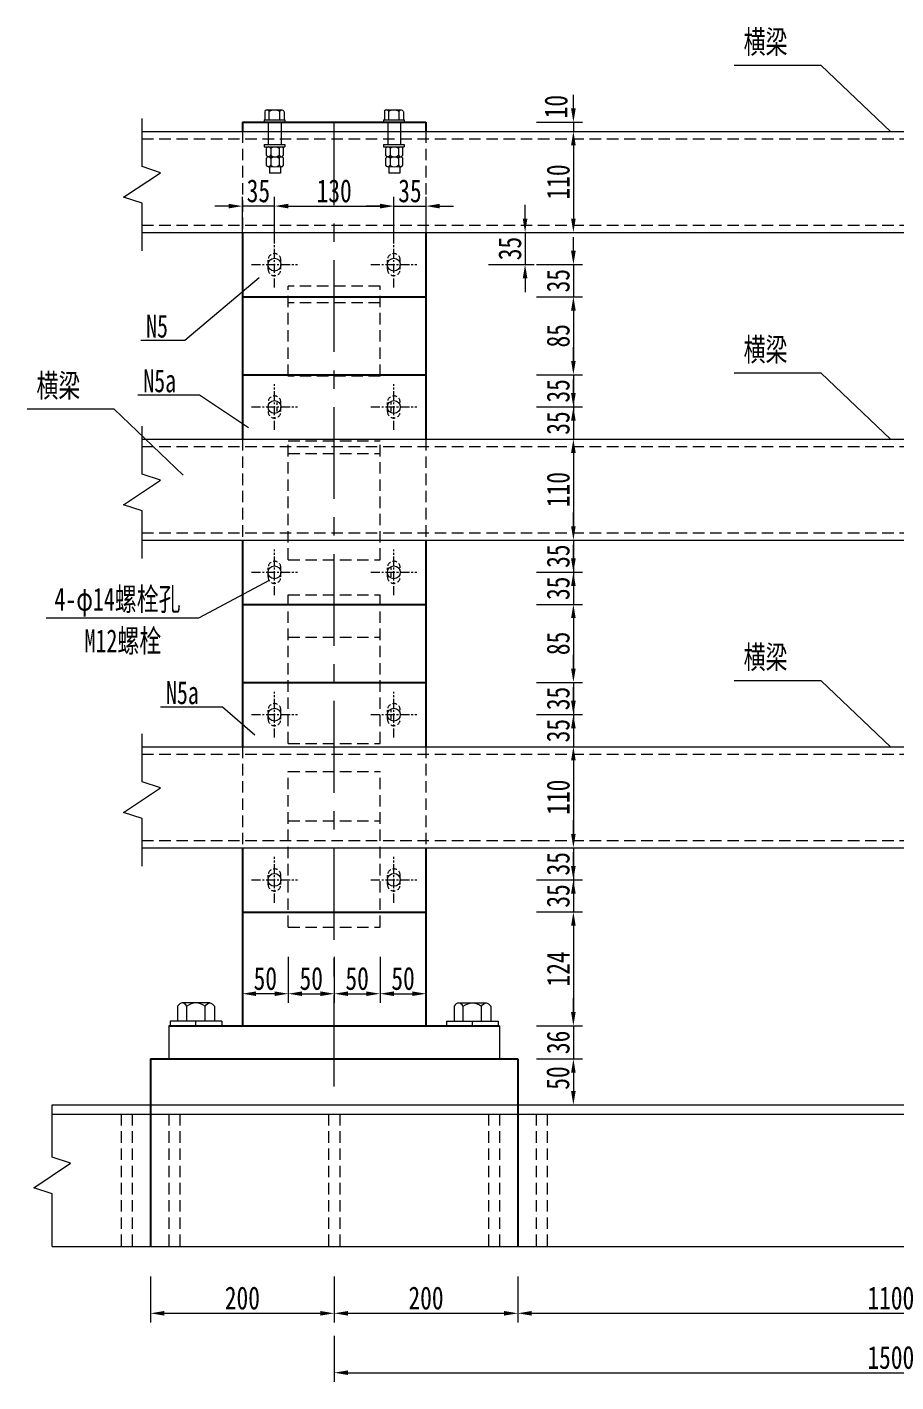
# Model space of a CAD drawing. Extents: x 98573 to 114325, y 0 to 100142.
# Drawn here: x 100989 to 101936, y 25937 to 27413 of the extents above; entities that cross this region are included whole.
import ezdxf

# ---------------------------------------------------------------- set-up
doc = ezdxf.new("R2010")
doc.units = 0
doc.header["$MEASUREMENT"] = 0
for name, pattern in [('CENTERX2', [4, 2.5, -0.5, 0.5, -0.5]), ('DASHED', [0.75, 0.5, -0.25]), ('DASHED2', [0.375, 0.25, -0.125])]:
    doc.linetypes.add(name, pattern=pattern)
doc.layers.get('0').update_dxf_attribs({"lineweight": 13})
doc.layers.get('Defpoints').update_dxf_attribs({"color": 9, "lineweight": 5})
for name, color, linetype, lineweight in [('dashed', 4, 'DASHED2', 5), ('中心线', 2, 'CENTERX2', 15), ('标注', 4, 'Continuous', 13), ('涪江 尺寸标注线', 4, 'Continuous', 13), ('涪江 钢板双线', 1, 'Continuous', 13), ('细线', 4, 'Continuous', 13), ('钢板单线', 6, 'Continuous', 25), ('钢板双线', 1, 'Continuous', 13)]:
    doc.layers.add(name, color=color, linetype=linetype, lineweight=lineweight)
doc.styles.get("Standard").update_dxf_attribs({"font": '仿宋_GB2312.ttf', "width": 0.75})
doc.dimstyles.new('0.1', dxfattribs={"dimscale": 0, "dimtxt": 2.5, "dimasz": 1.5, "dimexe": 1, "dimexo": 1, "dimgap": 0.4, "dimtad": 1, "dimdec": 1, "dimdsep": 46, "dimtxsty": 'Standard', "dimcen": 0.2, "dimclrd": 256, "dimclre": 256, "dimclrt": 256, "dimadec": 3, "dimazin": 2, "dimtfac": 1, "dimtdec": 1, "dimtmove": 2, "dimatfit": 3, "dimfxl": 4, "dimfxlon": 1, "dimtolj": 1, "dimtzin": 0, "dimlwd": -1, "dimlwe": -1, "dimarcsym": 0})

# ---------------------------------------------------------------- blocks, each defined once
blk = doc.blocks.new('m2')
at = {"layer": '钢板双线', "ltscale": 0.2}
for p, q in [((81098.7, 24802.8), (81096, 24802.8)), ((81098.7, 24802.8), (81098.7, 24780.1)), ((81074.4, 24797), (81067.4, 24797)), ((81122.7, 24798.2), (81098.7, 24798.2)), ((81074.5, 24785), (81067.5, 24785)), ((81098.7, 24780.1), (81096, 24780.1)), ((81122.7, 24784.2), (81098.7, 24784.2))]:
    blk.add_line(p, q, dxfattribs=at)
at = {"layer": '钢板双线'}
for p, q in [((81096, 24802.8), (81096, 24780.1)), ((81122.7, 24802.8), (81122.7, 24780.1)), ((81125.5, 24802.8), (81122.7, 24802.8)), ((81125.5, 24802.8), (81125.5, 24780.1)), ((81134.7, 24801.8), (81125.5, 24801.8)), ((81067.5, 24785), (81067.4, 24797)), ((81074.4, 24798), (81074.5, 24784)), ((81076.1, 24800.3), (81083.7, 24800.3)), ((81083.7, 24795.6), (81076.1, 24795.6)), ((81083.7, 24786.3), (81076.1, 24786.3)), ((81085.3, 24798), (81085.3, 24784)), ((81085.3, 24798), (81085.3, 24784)), ((81086.9, 24800.3), (81094.4, 24800.3)), ((81094.4, 24795.6), (81086.9, 24795.6)), ((81094.4, 24786.3), (81086.9, 24786.3)), ((81096, 24798), (81096.1, 24784)), ((81125.5, 24797.1), (81134.7, 24797.1)), ((81136.3, 24799.5), (81136.3, 24783.5)), ((81076.1, 24781.6), (81083.7, 24781.6)), ((81086.9, 24781.6), (81094.5, 24781.6)), ((81125.5, 24780.1), (81122.7, 24780.1)), ((81125.5, 24785.8), (81134.7, 24785.8)), ((81134.7, 24781.1), (81125.5, 24781.1))]:
    blk.add_line(p, q, dxfattribs=at)
for centre, major_axis, ratio, start_param, end_param in [((81121, 24799.5), (-15.4, 0), 0.341432, 2.680671, 3.602514), ((81089.8, 24791), (15.4, 0), 0.682865, 2.680671, 3.602514), ((81089.8, 24784), (15.4, 0), 0.341432, 2.680671, 3.602514), ((81069.9, 24798), (15.4, 0), 0.341432, -0.460921, 0.460921), ((81100.6, 24791), (15.4, 0), 0.682865, 2.680671, 3.602514), ((81100.6, 24784), (15.4, 0), 0.341432, 2.680671, 3.602514), ((81080.7, 24798), (15.4, 0), 0.341432, -0.460921, 0.460921)]:
    blk.add_ellipse(centre, major_axis=major_axis, ratio=ratio, start_param=start_param, end_param=end_param, dxfattribs=at)
at = {"layer": '钢板双线', "extrusion": (0, 0, -1)}
for centre, major_axis, ratio, start_param, end_param in [((81089.8, 24798), (-15.4, 0), 0.341432, -0.460921, 0.460921), ((81069.9, 24791), (-15.4, 0), 0.682865, 2.680671, 3.602514), ((81069.9, 24784), (-15.4, 0), 0.341432, 2.680671, 3.602514), ((81100.6, 24798), (-15.4, 0), 0.341432, -0.460921, 0.460921), ((81080.7, 24791), (-15.4, 0), 0.682865, 2.680671, 3.602514), ((81080.7, 24784), (-15.4, 0), 0.341432, 2.680671, 3.602514), ((81121, 24791.5), (15.4, 0), 0.829193, -0.460921, 0.460921), ((81121, 24783.5), (15.4, 0), 0.341432, -0.460921, 0.460921)]:
    blk.add_ellipse(centre, major_axis=major_axis, ratio=ratio, start_param=start_param, end_param=end_param, dxfattribs=at)
blk = doc.blocks.new('*D50')
at = {"layer": 'Defpoints', "color": 0, "transparency": 16777216}
for p in [(101223.9, 27217.6), (101223.9, 26998.9), (101258.9, 26998.9)]:
    blk.add_point(p, dxfattribs=at)
at = {"layer": '标注', "transparency": 16777216}
for p, q in [((101223.9, 27177.6), (101223.9, 27227.6)), ((101258.9, 27177.6), (101258.9, 27227.6))]:
    blk.add_line(p, q, dxfattribs=at)
at = {"layer": '标注', "color": 4, "transparency": 16777216}
for p, q in [((101208.9, 27217.6), (101193.9, 27217.6)), ((101258.9, 27217.6), (101223.9, 27217.6)), ((101273.9, 27217.6), (101288.9, 27217.6))]:
    blk.add_line(p, q, dxfattribs=at)
for points in [[(101208.9, 27220.1), (101208.9, 27215.1), (101223.9, 27217.6)], [(101273.9, 27220.1), (101273.9, 27215.1), (101258.9, 27217.6)]]:
    blk.add_solid(points, dxfattribs=at)
at = {"layer": '标注', "transparency": 16777216, "insert": (101241.4, 27234.1), "char_height": 25, "attachment_point": 5}
blk.add_mtext('\\A1;35', dxfattribs=at)
blk = doc.blocks.new('*D51')
at = {"layer": 'Defpoints', "color": 0, "transparency": 16777216}
for p in [(101388.9, 27217.6), (101258.9, 26998.9), (101388.9, 26998.9)]:
    blk.add_point(p, dxfattribs=at)
at = {"layer": '标注', "transparency": 16777216}
for p, q in [((101258.9, 27177.6), (101258.9, 27227.6)), ((101388.9, 27177.6), (101388.9, 27227.6))]:
    blk.add_line(p, q, dxfattribs=at)
at = {"layer": '标注', "color": 4, "transparency": 16777216}
blk.add_line((101273.9, 27217.6), (101373.9, 27217.6), dxfattribs=at)
for points in [[(101273.9, 27220.1), (101273.9, 27215.1), (101258.9, 27217.6)], [(101373.9, 27220.1), (101373.9, 27215.1), (101388.9, 27217.6)]]:
    blk.add_solid(points, dxfattribs=at)
at = {"layer": '标注', "transparency": 16777216, "insert": (101323.9, 27234.1), "char_height": 25, "attachment_point": 5}
blk.add_mtext('\\A1;130', dxfattribs=at)
blk = doc.blocks.new('*D52')
at = {"layer": 'Defpoints', "color": 0, "transparency": 16777216}
for p in [(101423.9, 27217.6), (101388.9, 26998.9), (101423.9, 26998.9)]:
    blk.add_point(p, dxfattribs=at)
at = {"layer": '标注', "transparency": 16777216}
for p, q in [((101388.9, 27177.6), (101388.9, 27227.6)), ((101423.9, 27177.6), (101423.9, 27227.6))]:
    blk.add_line(p, q, dxfattribs=at)
at = {"layer": '标注', "color": 4, "transparency": 16777216}
for p, q in [((101373.9, 27217.6), (101358.9, 27217.6)), ((101388.9, 27217.6), (101423.9, 27217.6)), ((101438.9, 27217.6), (101453.9, 27217.6))]:
    blk.add_line(p, q, dxfattribs=at)
for points in [[(101373.9, 27220.1), (101373.9, 27215.1), (101388.9, 27217.6)], [(101438.9, 27220.1), (101438.9, 27215.1), (101423.9, 27217.6)]]:
    blk.add_solid(points, dxfattribs=at)
at = {"layer": '标注', "transparency": 16777216, "insert": (101406.4, 27234.1), "char_height": 25, "attachment_point": 5}
blk.add_mtext('\\A1;35', dxfattribs=at)
blk = doc.blocks.new('*D259')
at = {"layer": 'Defpoints', "color": 0, "transparency": 16777216}
for p in [(101223.9, 26432.5), (101273.9, 26432.5), (101223.9, 26359.9)]:
    blk.add_point(p, dxfattribs=at)
at = {"layer": '标注', "transparency": 16777216}
for p, q in [((101223.9, 26399.9), (101223.9, 26349.9)), ((101273.9, 26399.9), (101273.9, 26349.9))]:
    blk.add_line(p, q, dxfattribs=at)
at = {"layer": '标注', "color": 4, "transparency": 16777216}
blk.add_line((101258.9, 26359.9), (101238.9, 26359.9), dxfattribs=at)
for points in [[(101238.9, 26362.4), (101238.9, 26357.4), (101223.9, 26359.9)], [(101258.9, 26362.4), (101258.9, 26357.4), (101273.9, 26359.9)]]:
    blk.add_solid(points, dxfattribs=at)
at = {"layer": '标注', "transparency": 16777216, "insert": (101248.9, 26376.4), "char_height": 25, "attachment_point": 5}
blk.add_mtext('\\A1;50', dxfattribs=at)
blk = doc.blocks.new('*D260')
at = {"layer": 'Defpoints', "color": 0, "transparency": 16777216}
for p in [(101323.9, 26523.2), (101273.9, 26432.5), (101323.9, 26359.9)]:
    blk.add_point(p, dxfattribs=at)
at = {"layer": '标注', "transparency": 16777216}
for p, q in [((101273.9, 26399.9), (101273.9, 26349.9)), ((101323.9, 26399.9), (101323.9, 26349.9))]:
    blk.add_line(p, q, dxfattribs=at)
at = {"layer": '标注', "color": 4, "transparency": 16777216}
blk.add_line((101288.9, 26359.9), (101308.9, 26359.9), dxfattribs=at)
for points in [[(101288.9, 26362.4), (101288.9, 26357.4), (101273.9, 26359.9)], [(101308.9, 26362.4), (101308.9, 26357.4), (101323.9, 26359.9)]]:
    blk.add_solid(points, dxfattribs=at)
at = {"layer": '标注', "transparency": 16777216, "insert": (101298.9, 26376.4), "char_height": 25, "attachment_point": 5}
blk.add_mtext('\\A1;50', dxfattribs=at)
blk = doc.blocks.new('*D261')
at = {"layer": 'Defpoints', "color": 0, "transparency": 16777216}
for p in [(101323.9, 26432.5), (101373.9, 26432.5), (101373.9, 26359.9)]:
    blk.add_point(p, dxfattribs=at)
at = {"layer": '标注', "transparency": 16777216}
for p, q in [((101323.9, 26399.9), (101323.9, 26349.9)), ((101373.9, 26399.9), (101373.9, 26349.9))]:
    blk.add_line(p, q, dxfattribs=at)
at = {"layer": '标注', "color": 4, "transparency": 16777216}
blk.add_line((101338.9, 26359.9), (101358.9, 26359.9), dxfattribs=at)
for points in [[(101338.9, 26362.4), (101338.9, 26357.4), (101323.9, 26359.9)], [(101358.9, 26362.4), (101358.9, 26357.4), (101373.9, 26359.9)]]:
    blk.add_solid(points, dxfattribs=at)
at = {"layer": '标注', "transparency": 16777216, "insert": (101348.9, 26376.4), "char_height": 25, "attachment_point": 5}
blk.add_mtext('\\A1;50', dxfattribs=at)
blk = doc.blocks.new('*D262')
at = {"layer": 'Defpoints', "color": 0, "transparency": 16777216}
for p in [(101373.9, 26432.5), (101423.9, 26432.5), (101423.9, 26359.9)]:
    blk.add_point(p, dxfattribs=at)
at = {"layer": '标注', "transparency": 16777216}
for p, q in [((101373.9, 26399.9), (101373.9, 26349.9)), ((101423.9, 26399.9), (101423.9, 26349.9))]:
    blk.add_line(p, q, dxfattribs=at)
at = {"layer": '标注', "color": 4, "transparency": 16777216}
blk.add_line((101388.9, 26359.9), (101408.9, 26359.9), dxfattribs=at)
for points in [[(101388.9, 26362.4), (101388.9, 26357.4), (101373.9, 26359.9)], [(101408.9, 26362.4), (101408.9, 26357.4), (101423.9, 26359.9)]]:
    blk.add_solid(points, dxfattribs=at)
at = {"layer": '标注', "transparency": 16777216, "insert": (101398.9, 26376.4), "char_height": 25, "attachment_point": 5}
blk.add_mtext('\\A1;50', dxfattribs=at)
blk = doc.blocks.new('ls')
at = {"color": 4}
blk.add_line((0, 0), (0, 5), dxfattribs=at)
at = {"layer": '涪江 钢板双线', "color": 4}
for p, q in [((-20, 21.6), (-20, 5)), ((-15, 25), (15, 25)), ((-10, 5), (-10, 21.6)), ((10, 5), (10, 21.6)), ((20, 21.6), (20, 5)), ((-28, 5), (28, 5)), ((-28, 5), (-28, 0)), ((-28, 0), (28, 0)), ((-18.7, 5), (18.7, 5)), ((-14, 5), (14, 5)), ((28, 5), (28, 0))]:
    blk.add_line(p, q, dxfattribs=at)
blk.add_ellipse((-15, -7.9), major_axis=(0, 32.9), ratio=0.341432, start_param=-0.460921, end_param=0.460921, dxfattribs=at)
at = {"layer": '涪江 钢板双线', "color": 4, "extrusion": (0, 0, -1)}
for centre, ratio in [((0, -7.9), 0.682865), ((15, -7.9), 0.341432)]:
    blk.add_ellipse(centre, major_axis=(0, 32.9), ratio=ratio, start_param=-0.460921, end_param=0.460921, dxfattribs=at)
blk = doc.blocks.new('*D341')
at = {"layer": 'Defpoints', "color": 0, "transparency": 16777216}
for p in [(101390.3, 27308.9), (101390.3, 27298.9), (101584.4, 27298.9)]:
    blk.add_point(p, dxfattribs=at)
at = {"layer": '标注', "color": 4, "transparency": 16777216}
for p, q in [((101584.4, 27323.9), (101584.4, 27338.9)), ((101584.4, 27308.9), (101584.4, 27298.9)), ((101584.4, 27283.9), (101584.4, 27268.9))]:
    blk.add_line(p, q, dxfattribs=at)
at = {"layer": '标注', "transparency": 16777216}
for p, q in [((101544.4, 27308.9), (101594.4, 27308.9)), ((101544.4, 27298.9), (101594.4, 27298.9))]:
    blk.add_line(p, q, dxfattribs=at)
at = {"layer": '标注', "color": 4, "transparency": 16777216}
for points in [[(101581.9, 27323.9), (101586.9, 27323.9), (101584.4, 27308.9)], [(101581.9, 27283.9), (101586.9, 27283.9), (101584.4, 27298.9)]]:
    blk.add_solid(points, dxfattribs=at)
at = {"layer": '标注', "transparency": 16777216, "insert": (101565.6, 27325.9), "char_height": 25, "attachment_point": 5, "rotation": 90}
blk.add_mtext('\\A1;10', dxfattribs=at)
blk = doc.blocks.new('*D342')
at = {"layer": 'Defpoints', "color": 0, "transparency": 16777216}
for p in [(101448.2, 27298.9), (101448.2, 27188.9), (101584.4, 27188.9)]:
    blk.add_point(p, dxfattribs=at)
at = {"layer": '标注', "transparency": 16777216}
for p, q in [((101544.4, 27298.9), (101594.4, 27298.9)), ((101544.4, 27188.9), (101594.4, 27188.9))]:
    blk.add_line(p, q, dxfattribs=at)
at = {"layer": '标注', "color": 4, "transparency": 16777216}
blk.add_line((101584.4, 27283.9), (101584.4, 27203.9), dxfattribs=at)
for points in [[(101581.9, 27283.9), (101586.9, 27283.9), (101584.4, 27298.9)], [(101581.9, 27203.9), (101586.9, 27203.9), (101584.4, 27188.9)]]:
    blk.add_solid(points, dxfattribs=at)
at = {"layer": '标注', "transparency": 16777216, "insert": (101567.9, 27243.9), "char_height": 25, "attachment_point": 5, "rotation": 90}
blk.add_mtext('\\A1;110', dxfattribs=at)
blk = doc.blocks.new('*D325')
at = {"layer": 'Defpoints', "color": 0, "transparency": 16777216}
for p in [(101376.8, 27188.9), (101312.3, 27153.9), (101531.8, 27153.9)]:
    blk.add_point(p, dxfattribs=at)
at = {"layer": '标注', "color": 4, "transparency": 16777216}
for p, q in [((101531.8, 27203.9), (101531.8, 27218.9)), ((101531.8, 27188.9), (101531.8, 27153.9)), ((101531.8, 27138.9), (101531.8, 27123.9))]:
    blk.add_line(p, q, dxfattribs=at)
at = {"layer": '标注', "transparency": 16777216}
for p, q in [((101491.8, 27188.9), (101541.8, 27188.9)), ((101491.8, 27153.9), (101541.8, 27153.9))]:
    blk.add_line(p, q, dxfattribs=at)
at = {"layer": '标注', "color": 4, "transparency": 16777216}
for points in [[(101529.3, 27203.9), (101534.3, 27203.9), (101531.8, 27188.9)], [(101529.3, 27138.9), (101534.3, 27138.9), (101531.8, 27153.9)]]:
    blk.add_solid(points, dxfattribs=at)
at = {"layer": '标注', "transparency": 16777216, "insert": (101515.3, 27171.4), "char_height": 25, "attachment_point": 5, "rotation": 90}
blk.add_mtext('\\A1;35', dxfattribs=at)
blk = doc.blocks.new('*D326')
at = {"layer": 'Defpoints', "color": 0, "transparency": 16777216}
for p in [(101364.9, 27153.9), (101364.9, 27118.9), (101584.4, 27118.9)]:
    blk.add_point(p, dxfattribs=at)
at = {"layer": '标注', "color": 4, "transparency": 16777216}
for p, q in [((101584.4, 27168.9), (101584.4, 27183.9)), ((101584.4, 27153.9), (101584.4, 27118.9)), ((101584.4, 27103.9), (101584.4, 27088.9))]:
    blk.add_line(p, q, dxfattribs=at)
at = {"layer": '标注', "transparency": 16777216}
for p, q in [((101544.4, 27153.9), (101594.4, 27153.9)), ((101544.4, 27118.9), (101594.4, 27118.9))]:
    blk.add_line(p, q, dxfattribs=at)
at = {"layer": '标注', "color": 4, "transparency": 16777216}
for points in [[(101581.9, 27168.9), (101586.9, 27168.9), (101584.4, 27153.9)], [(101581.9, 27103.9), (101586.9, 27103.9), (101584.4, 27118.9)]]:
    blk.add_solid(points, dxfattribs=at)
at = {"layer": '标注', "transparency": 16777216, "insert": (101567.9, 27136.4), "char_height": 25, "attachment_point": 5, "rotation": 90}
blk.add_mtext('\\A1;35', dxfattribs=at)
blk = doc.blocks.new('*D327')
at = {"layer": 'Defpoints', "color": 0, "transparency": 16777216}
for p in [(101348.1, 27118.9), (101334.5, 27033.9), (101584.4, 27033.9)]:
    blk.add_point(p, dxfattribs=at)
at = {"layer": '标注', "transparency": 16777216}
for p, q in [((101544.4, 27118.9), (101594.4, 27118.9)), ((101544.4, 27033.9), (101594.4, 27033.9))]:
    blk.add_line(p, q, dxfattribs=at)
at = {"layer": '标注', "color": 4, "transparency": 16777216}
blk.add_line((101584.4, 27103.9), (101584.4, 27048.9), dxfattribs=at)
for points in [[(101581.9, 27103.9), (101586.9, 27103.9), (101584.4, 27118.9)], [(101581.9, 27048.9), (101586.9, 27048.9), (101584.4, 27033.9)]]:
    blk.add_solid(points, dxfattribs=at)
at = {"layer": '标注', "transparency": 16777216, "insert": (101567.9, 27076.4), "char_height": 25, "attachment_point": 5, "rotation": 90}
blk.add_mtext('\\A1;85', dxfattribs=at)
blk = doc.blocks.new('*D328')
at = {"layer": 'Defpoints', "color": 0, "transparency": 16777216}
for p in [(101369.9, 27033.9), (101364.9, 26998.9), (101584.4, 26998.9)]:
    blk.add_point(p, dxfattribs=at)
at = {"layer": '标注', "color": 4, "transparency": 16777216}
for p, q in [((101584.4, 27048.9), (101584.4, 27063.9)), ((101584.4, 27033.9), (101584.4, 26998.9)), ((101584.4, 26983.9), (101584.4, 26968.9))]:
    blk.add_line(p, q, dxfattribs=at)
at = {"layer": '标注', "transparency": 16777216}
for p, q in [((101544.4, 27033.9), (101594.4, 27033.9)), ((101544.4, 26998.9), (101594.4, 26998.9))]:
    blk.add_line(p, q, dxfattribs=at)
at = {"layer": '标注', "color": 4, "transparency": 16777216}
for points in [[(101581.9, 27048.9), (101586.9, 27048.9), (101584.4, 27033.9)], [(101581.9, 26983.9), (101586.9, 26983.9), (101584.4, 26998.9)]]:
    blk.add_solid(points, dxfattribs=at)
at = {"layer": '标注', "transparency": 16777216, "insert": (101567.9, 27016.4), "char_height": 25, "attachment_point": 5, "rotation": 90}
blk.add_mtext('\\A1;35', dxfattribs=at)
blk = doc.blocks.new('*D329')
at = {"layer": 'Defpoints', "color": 0, "transparency": 16777216}
for p in [(101364.9, 26998.9), (101364.9, 26963.9), (101584.4, 26963.9)]:
    blk.add_point(p, dxfattribs=at)
at = {"layer": '标注', "color": 4, "transparency": 16777216}
for p, q in [((101584.4, 27013.9), (101584.4, 27028.9)), ((101584.4, 26998.9), (101584.4, 26963.9)), ((101584.4, 26948.9), (101584.4, 26933.9))]:
    blk.add_line(p, q, dxfattribs=at)
at = {"layer": '标注', "transparency": 16777216}
for p, q in [((101544.4, 26998.9), (101594.4, 26998.9)), ((101544.4, 26963.9), (101594.4, 26963.9))]:
    blk.add_line(p, q, dxfattribs=at)
at = {"layer": '标注', "color": 4, "transparency": 16777216}
for points in [[(101581.9, 27013.9), (101586.9, 27013.9), (101584.4, 26998.9)], [(101581.9, 26948.9), (101586.9, 26948.9), (101584.4, 26963.9)]]:
    blk.add_solid(points, dxfattribs=at)
at = {"layer": '标注', "transparency": 16777216, "insert": (101567.9, 26981.4), "char_height": 25, "attachment_point": 5, "rotation": 90}
blk.add_mtext('\\A1;35', dxfattribs=at)
blk = doc.blocks.new('*D330')
at = {"layer": 'Defpoints', "color": 0, "transparency": 16777216}
for p in [(101448.2, 26963.9), (101448.2, 26853.9), (101584.4, 26853.9)]:
    blk.add_point(p, dxfattribs=at)
at = {"layer": '标注', "transparency": 16777216}
for p, q in [((101544.4, 26963.9), (101594.4, 26963.9)), ((101544.4, 26853.9), (101594.4, 26853.9))]:
    blk.add_line(p, q, dxfattribs=at)
at = {"layer": '标注', "color": 4, "transparency": 16777216}
blk.add_line((101584.4, 26948.9), (101584.4, 26868.9), dxfattribs=at)
for points in [[(101581.9, 26948.9), (101586.9, 26948.9), (101584.4, 26963.9)], [(101581.9, 26868.9), (101586.9, 26868.9), (101584.4, 26853.9)]]:
    blk.add_solid(points, dxfattribs=at)
at = {"layer": '标注', "transparency": 16777216, "insert": (101567.9, 26908.9), "char_height": 25, "attachment_point": 5, "rotation": 90}
blk.add_mtext('\\A1;110', dxfattribs=at)
blk = doc.blocks.new('*D331')
at = {"layer": 'Defpoints', "color": 0, "transparency": 16777216}
for p in [(101429.4, 26853.9), (101364.9, 26818.9), (101584.4, 26818.9)]:
    blk.add_point(p, dxfattribs=at)
at = {"layer": '标注', "color": 4, "transparency": 16777216}
for p, q in [((101584.4, 26868.9), (101584.4, 26883.9)), ((101584.4, 26853.9), (101584.4, 26818.9)), ((101584.4, 26803.9), (101584.4, 26788.9))]:
    blk.add_line(p, q, dxfattribs=at)
at = {"layer": '标注', "transparency": 16777216}
for p, q in [((101544.4, 26853.9), (101594.4, 26853.9)), ((101544.4, 26818.9), (101594.4, 26818.9))]:
    blk.add_line(p, q, dxfattribs=at)
at = {"layer": '标注', "color": 4, "transparency": 16777216}
for points in [[(101581.9, 26868.9), (101586.9, 26868.9), (101584.4, 26853.9)], [(101581.9, 26803.9), (101586.9, 26803.9), (101584.4, 26818.9)]]:
    blk.add_solid(points, dxfattribs=at)
at = {"layer": '标注', "transparency": 16777216, "insert": (101567.9, 26836.4), "char_height": 25, "attachment_point": 5, "rotation": 90}
blk.add_mtext('\\A1;35', dxfattribs=at)
blk = doc.blocks.new('*D332')
at = {"layer": 'Defpoints', "color": 0, "transparency": 16777216}
for p in [(101364.9, 26818.9), (101364.9, 26783.9), (101584.4, 26783.9)]:
    blk.add_point(p, dxfattribs=at)
at = {"layer": '标注', "color": 4, "transparency": 16777216}
for p, q in [((101584.4, 26833.9), (101584.4, 26848.9)), ((101584.4, 26818.9), (101584.4, 26783.9)), ((101584.4, 26768.9), (101584.4, 26753.9))]:
    blk.add_line(p, q, dxfattribs=at)
at = {"layer": '标注', "transparency": 16777216}
for p, q in [((101544.4, 26818.9), (101594.4, 26818.9)), ((101544.4, 26783.9), (101594.4, 26783.9))]:
    blk.add_line(p, q, dxfattribs=at)
at = {"layer": '标注', "color": 4, "transparency": 16777216}
for points in [[(101581.9, 26833.9), (101586.9, 26833.9), (101584.4, 26818.9)], [(101581.9, 26768.9), (101586.9, 26768.9), (101584.4, 26783.9)]]:
    blk.add_solid(points, dxfattribs=at)
at = {"layer": '标注', "transparency": 16777216, "insert": (101567.9, 26801.4), "char_height": 25, "attachment_point": 5, "rotation": 90}
blk.add_mtext('\\A1;35', dxfattribs=at)
blk = doc.blocks.new('*D333')
at = {"layer": 'Defpoints', "color": 0, "transparency": 16777216}
for p in [(101348.1, 26783.9), (101334.5, 26698.9), (101584.4, 26698.9)]:
    blk.add_point(p, dxfattribs=at)
at = {"layer": '标注', "transparency": 16777216}
for p, q in [((101544.4, 26783.9), (101594.4, 26783.9)), ((101544.4, 26698.9), (101594.4, 26698.9))]:
    blk.add_line(p, q, dxfattribs=at)
at = {"layer": '标注', "color": 4, "transparency": 16777216}
blk.add_line((101584.4, 26768.9), (101584.4, 26713.9), dxfattribs=at)
for points in [[(101581.9, 26768.9), (101586.9, 26768.9), (101584.4, 26783.9)], [(101581.9, 26713.9), (101586.9, 26713.9), (101584.4, 26698.9)]]:
    blk.add_solid(points, dxfattribs=at)
at = {"layer": '标注', "transparency": 16777216, "insert": (101567.9, 26741.4), "char_height": 25, "attachment_point": 5, "rotation": 90}
blk.add_mtext('\\A1;85', dxfattribs=at)
blk = doc.blocks.new('*D334')
at = {"layer": 'Defpoints', "color": 0, "transparency": 16777216}
for p in [(101369.9, 26698.9), (101364.9, 26663.9), (101584.4, 26663.9)]:
    blk.add_point(p, dxfattribs=at)
at = {"layer": '标注', "color": 4, "transparency": 16777216}
for p, q in [((101584.4, 26713.9), (101584.4, 26728.9)), ((101584.4, 26698.9), (101584.4, 26663.9)), ((101584.4, 26648.9), (101584.4, 26633.9))]:
    blk.add_line(p, q, dxfattribs=at)
at = {"layer": '标注', "transparency": 16777216}
for p, q in [((101544.4, 26698.9), (101594.4, 26698.9)), ((101544.4, 26663.9), (101594.4, 26663.9))]:
    blk.add_line(p, q, dxfattribs=at)
at = {"layer": '标注', "color": 4, "transparency": 16777216}
for points in [[(101581.9, 26713.9), (101586.9, 26713.9), (101584.4, 26698.9)], [(101581.9, 26648.9), (101586.9, 26648.9), (101584.4, 26663.9)]]:
    blk.add_solid(points, dxfattribs=at)
at = {"layer": '标注', "transparency": 16777216, "insert": (101567.9, 26681.4), "char_height": 25, "attachment_point": 5, "rotation": 90}
blk.add_mtext('\\A1;35', dxfattribs=at)
blk = doc.blocks.new('*D335')
at = {"layer": 'Defpoints', "color": 0, "transparency": 16777216}
for p in [(101364.9, 26663.9), (101364.9, 26628.9), (101584.4, 26628.9)]:
    blk.add_point(p, dxfattribs=at)
at = {"layer": '标注', "color": 4, "transparency": 16777216}
for p, q in [((101584.4, 26678.9), (101584.4, 26693.9)), ((101584.4, 26663.9), (101584.4, 26628.9)), ((101584.4, 26613.9), (101584.4, 26598.9))]:
    blk.add_line(p, q, dxfattribs=at)
at = {"layer": '标注', "transparency": 16777216}
for p, q in [((101544.4, 26663.9), (101594.4, 26663.9)), ((101544.4, 26628.9), (101594.4, 26628.9))]:
    blk.add_line(p, q, dxfattribs=at)
at = {"layer": '标注', "color": 4, "transparency": 16777216}
for points in [[(101581.9, 26678.9), (101586.9, 26678.9), (101584.4, 26663.9)], [(101581.9, 26613.9), (101586.9, 26613.9), (101584.4, 26628.9)]]:
    blk.add_solid(points, dxfattribs=at)
at = {"layer": '标注', "transparency": 16777216, "insert": (101567.9, 26646.4), "char_height": 25, "attachment_point": 5, "rotation": 90}
blk.add_mtext('\\A1;35', dxfattribs=at)
blk = doc.blocks.new('*D336')
at = {"layer": 'Defpoints', "color": 0, "transparency": 16777216}
for p in [(101448.2, 26628.9), (101448.2, 26518.9), (101584.4, 26518.9)]:
    blk.add_point(p, dxfattribs=at)
at = {"layer": '标注', "transparency": 16777216}
for p, q in [((101544.4, 26628.9), (101594.4, 26628.9)), ((101544.4, 26518.9), (101594.4, 26518.9))]:
    blk.add_line(p, q, dxfattribs=at)
at = {"layer": '标注', "color": 4, "transparency": 16777216}
blk.add_line((101584.4, 26613.9), (101584.4, 26533.9), dxfattribs=at)
for points in [[(101581.9, 26613.9), (101586.9, 26613.9), (101584.4, 26628.9)], [(101581.9, 26533.9), (101586.9, 26533.9), (101584.4, 26518.9)]]:
    blk.add_solid(points, dxfattribs=at)
at = {"layer": '标注', "transparency": 16777216, "insert": (101567.9, 26573.9), "char_height": 25, "attachment_point": 5, "rotation": 90}
blk.add_mtext('\\A1;110', dxfattribs=at)
blk = doc.blocks.new('*D337')
at = {"layer": 'Defpoints', "color": 0, "transparency": 16777216}
for p in [(101429.4, 26518.9), (101364.9, 26483.9), (101584.4, 26483.9)]:
    blk.add_point(p, dxfattribs=at)
at = {"layer": '标注', "color": 4, "transparency": 16777216}
for p, q in [((101584.4, 26533.9), (101584.4, 26548.9)), ((101584.4, 26518.9), (101584.4, 26483.9)), ((101584.4, 26468.9), (101584.4, 26453.9))]:
    blk.add_line(p, q, dxfattribs=at)
at = {"layer": '标注', "transparency": 16777216}
for p, q in [((101544.4, 26518.9), (101594.4, 26518.9)), ((101544.4, 26483.9), (101594.4, 26483.9))]:
    blk.add_line(p, q, dxfattribs=at)
at = {"layer": '标注', "color": 4, "transparency": 16777216}
for points in [[(101581.9, 26533.9), (101586.9, 26533.9), (101584.4, 26518.9)], [(101581.9, 26468.9), (101586.9, 26468.9), (101584.4, 26483.9)]]:
    blk.add_solid(points, dxfattribs=at)
at = {"layer": '标注', "transparency": 16777216, "insert": (101567.9, 26501.4), "char_height": 25, "attachment_point": 5, "rotation": 90}
blk.add_mtext('\\A1;35', dxfattribs=at)
blk = doc.blocks.new('*D338')
at = {"layer": 'Defpoints', "color": 0, "transparency": 16777216}
for p in [(101364.9, 26483.9), (101364.9, 26448.9), (101584.4, 26448.9)]:
    blk.add_point(p, dxfattribs=at)
at = {"layer": '标注', "color": 4, "transparency": 16777216}
for p, q in [((101584.4, 26498.9), (101584.4, 26513.9)), ((101584.4, 26483.9), (101584.4, 26448.9)), ((101584.4, 26433.9), (101584.4, 26418.9))]:
    blk.add_line(p, q, dxfattribs=at)
at = {"layer": '标注', "transparency": 16777216}
for p, q in [((101544.4, 26483.9), (101594.4, 26483.9)), ((101544.4, 26448.9), (101594.4, 26448.9))]:
    blk.add_line(p, q, dxfattribs=at)
at = {"layer": '标注', "color": 4, "transparency": 16777216}
for points in [[(101581.9, 26498.9), (101586.9, 26498.9), (101584.4, 26483.9)], [(101581.9, 26433.9), (101586.9, 26433.9), (101584.4, 26448.9)]]:
    blk.add_solid(points, dxfattribs=at)
at = {"layer": '标注', "transparency": 16777216, "insert": (101567.9, 26466.4), "char_height": 25, "attachment_point": 5, "rotation": 90}
blk.add_mtext('\\A1;35', dxfattribs=at)
blk = doc.blocks.new('*D339')
at = {"layer": 'Defpoints', "color": 0, "transparency": 16777216}
for p in [(101348.1, 26448.9), (101334.5, 26324.9), (101584.4, 26324.9)]:
    blk.add_point(p, dxfattribs=at)
at = {"layer": '标注', "transparency": 16777216}
for p, q in [((101544.4, 26448.9), (101594.4, 26448.9)), ((101544.4, 26324.9), (101594.4, 26324.9))]:
    blk.add_line(p, q, dxfattribs=at)
at = {"layer": '标注', "color": 4, "transparency": 16777216}
blk.add_line((101584.4, 26433.9), (101584.4, 26339.9), dxfattribs=at)
for points in [[(101581.9, 26433.9), (101586.9, 26433.9), (101584.4, 26448.9)], [(101581.9, 26339.9), (101586.9, 26339.9), (101584.4, 26324.9)]]:
    blk.add_solid(points, dxfattribs=at)
at = {"layer": '标注', "transparency": 16777216, "insert": (101567.9, 26386.9), "char_height": 25, "attachment_point": 5, "rotation": 90}
blk.add_mtext('\\A1;124', dxfattribs=at)
blk = doc.blocks.new('*D340')
at = {"layer": 'Defpoints', "color": 0, "transparency": 16777216}
for p in [(101423.4, 26288.9), (101423.4, 26238.9), (101584.4, 26238.9)]:
    blk.add_point(p, dxfattribs=at)
at = {"layer": '标注', "transparency": 16777216}
for p, q in [((101544.4, 26288.9), (101594.4, 26288.9)), ((101544.4, 26238.9), (101594.4, 26238.9))]:
    blk.add_line(p, q, dxfattribs=at)
at = {"layer": '标注', "color": 4, "transparency": 16777216}
blk.add_line((101584.4, 26273.9), (101584.4, 26253.9), dxfattribs=at)
for points in [[(101581.9, 26273.9), (101586.9, 26273.9), (101584.4, 26288.9)], [(101581.9, 26253.9), (101586.9, 26253.9), (101584.4, 26238.9)]]:
    blk.add_solid(points, dxfattribs=at)
at = {"layer": '标注', "transparency": 16777216, "insert": (101567.6, 26268.1), "char_height": 25, "attachment_point": 5, "rotation": 90}
blk.add_mtext('\\A1;50', dxfattribs=at)
blk = doc.blocks.new('*D760')
at = {"layer": 'Defpoints', "color": 0, "transparency": 16777216}
for p in [(101323.9, 26271.2), (101123.9, 26084.5), (101323.9, 26011.9)]:
    blk.add_point(p, dxfattribs=at)
at = {"layer": '标注', "transparency": 16777216}
for p, q in [((101123.9, 26051.9), (101123.9, 26001.9)), ((101323.9, 26051.9), (101323.9, 26001.9))]:
    blk.add_line(p, q, dxfattribs=at)
at = {"layer": '标注', "color": 4, "transparency": 16777216}
blk.add_line((101138.9, 26011.9), (101308.9, 26011.9), dxfattribs=at)
for points in [[(101138.9, 26014.4), (101138.9, 26009.4), (101123.9, 26011.9)], [(101308.9, 26014.4), (101308.9, 26009.4), (101323.9, 26011.9)]]:
    blk.add_solid(points, dxfattribs=at)
at = {"layer": '标注', "transparency": 16777216, "insert": (101223.9, 26028.4), "char_height": 25, "attachment_point": 5}
blk.add_mtext('\\A1;200', dxfattribs=at)
blk = doc.blocks.new('*D761')
at = {"layer": 'Defpoints', "color": 0, "transparency": 16777216}
for p in [(101323.9, 26271.2), (101523.9, 26271.2), (101523.9, 26011.9)]:
    blk.add_point(p, dxfattribs=at)
at = {"layer": '标注', "transparency": 16777216}
for p, q in [((101323.9, 26051.9), (101323.9, 26001.9)), ((101523.9, 26051.9), (101523.9, 26001.9))]:
    blk.add_line(p, q, dxfattribs=at)
at = {"layer": '标注', "color": 4, "transparency": 16777216}
blk.add_line((101338.9, 26011.9), (101508.9, 26011.9), dxfattribs=at)
for points in [[(101338.9, 26014.4), (101338.9, 26009.4), (101323.9, 26011.9)], [(101508.9, 26014.4), (101508.9, 26009.4), (101523.9, 26011.9)]]:
    blk.add_solid(points, dxfattribs=at)
at = {"layer": '标注', "transparency": 16777216, "insert": (101423.9, 26028.4), "char_height": 25, "attachment_point": 5}
blk.add_mtext('\\A1;200', dxfattribs=at)
blk = doc.blocks.new('*D762')
at = {"layer": 'Defpoints', "color": 0, "transparency": 16777216}
for p in [(101323.9, 26271.2), (102536.4, 26258.5), (102536.4, 25947.2)]:
    blk.add_point(p, dxfattribs=at)
at = {"layer": '标注', "transparency": 16777216}
for p, q in [((101323.9, 25987.2), (101323.9, 25937.2)), ((102536.4, 25987.2), (102536.4, 25937.2))]:
    blk.add_line(p, q, dxfattribs=at)
at = {"layer": '标注', "color": 4, "transparency": 16777216}
blk.add_line((101338.9, 25947.2), (102521.4, 25947.2), dxfattribs=at)
for points in [[(101338.9, 25949.7), (101338.9, 25944.7), (101323.9, 25947.2)], [(102521.4, 25949.7), (102521.4, 25944.7), (102536.4, 25947.2)]]:
    blk.add_solid(points, dxfattribs=at)
at = {"layer": '标注', "transparency": 16777216, "insert": (101930.1, 25963.7), "char_height": 25, "attachment_point": 5}
blk.add_mtext('\\A1;1500', dxfattribs=at)
blk = doc.blocks.new('*D763')
at = {"layer": 'Defpoints', "color": 0, "transparency": 16777216}
for p in [(101523.9, 26152.3), (102336.4, 26152.3), (102336.4, 26011.9)]:
    blk.add_point(p, dxfattribs=at)
at = {"layer": '标注', "transparency": 16777216}
for p, q in [((101523.9, 26051.9), (101523.9, 26001.9)), ((102336.4, 26051.9), (102336.4, 26001.9))]:
    blk.add_line(p, q, dxfattribs=at)
at = {"layer": '标注', "color": 4, "transparency": 16777216}
blk.add_line((101538.9, 26011.9), (102321.4, 26011.9), dxfattribs=at)
for points in [[(101538.9, 26014.4), (101538.9, 26009.4), (101523.9, 26011.9)], [(102321.4, 26014.4), (102321.4, 26009.4), (102336.4, 26011.9)]]:
    blk.add_solid(points, dxfattribs=at)
at = {"layer": '标注', "transparency": 16777216, "insert": (101930.1, 26028.4), "char_height": 25, "attachment_point": 5}
blk.add_mtext('\\A1;1100', dxfattribs=at)
blk = doc.blocks.new('*D1388')
at = {"layer": 'Defpoints', "color": 0, "transparency": 16777216}
for p in [(101387.6, 26324.9), (101387.6, 26288.9), (101584.4, 26288.9)]:
    blk.add_point(p, dxfattribs=at)
at = {"layer": '标注', "color": 4, "transparency": 16777216}
for p, q in [((101584.4, 26339.9), (101584.4, 26354.9)), ((101584.4, 26324.9), (101584.4, 26288.9)), ((101584.4, 26273.9), (101584.4, 26258.9))]:
    blk.add_line(p, q, dxfattribs=at)
at = {"layer": '标注', "transparency": 16777216}
for p, q in [((101544.4, 26324.9), (101594.4, 26324.9)), ((101544.4, 26288.9), (101594.4, 26288.9))]:
    blk.add_line(p, q, dxfattribs=at)
at = {"layer": '标注', "color": 4, "transparency": 16777216}
for points in [[(101581.9, 26339.9), (101586.9, 26339.9), (101584.4, 26324.9)], [(101581.9, 26273.9), (101586.9, 26273.9), (101584.4, 26288.9)]]:
    blk.add_solid(points, dxfattribs=at)
at = {"layer": '标注', "transparency": 16777216, "insert": (101567.9, 26306.9), "char_height": 25, "attachment_point": 5, "rotation": 90}
blk.add_mtext('\\A1;36', dxfattribs=at)

msp = doc.modelspace()

# ---------------------------------------------------------------- linework, layer by layer
at = {"color": 1}
for p, q in [((101143.88259, 26324.85446), (101143.88259, 26288.85446)), ((101503.94734, 26324.85446), (101503.91202, 26288.85446)), ((101016.71629, 26238.85446), (102823.56128, 26238.85446)), ((101016.71629, 26228.85446), (102823.56128, 26228.85446)), ((101016.71629, 26084.49632), (102823.56128, 26084.49632))]:
    msp.add_line(p, q, dxfattribs=at)
for centre in [(101258.88259, 27153.85446), (101388.88259, 27153.85446), (101258.88259, 26998.85446), (101388.88259, 26998.85446), (101258.88259, 26818.85446), (101388.88259, 26818.85446), (101258.88259, 26663.85446), (101388.88259, 26663.85446), (101258.88259, 26483.85446), (101388.88259, 26483.85446)]:
    msp.add_circle(centre, 7)
at = {"layer": 'dashed', "ltscale": 50}
for p, q in [((101223.88259, 27298.85446), (101223.88259, 27188.85446)), ((101423.88259, 27298.85446), (101423.88259, 27188.85446)), ((101114.61149, 27290.85446), (102745.66608, 27290.85446)), ((101114.61149, 27196.85446), (102745.66608, 27196.85446)), ((101373.88259, 27130.34246), (101273.88259, 27130.34246)), ((101273.88259, 27032.49839), (101273.88259, 27130.34246)), ((101373.88259, 27032.49839), (101373.88259, 27130.34246)), ((101373.88259, 27112.10821), (101273.88259, 27112.10821)), ((101373.88259, 27032.49839), (101273.88259, 27032.49839)), ((101114.61149, 26955.85446), (102745.66608, 26955.85446)), ((101223.88259, 26963.85446), (101223.88259, 26853.85446)), ((101273.88259, 26962.10714), (101373.88259, 26962.10714)), ((101273.88259, 26832.49839), (101273.88259, 26962.10714)), ((101373.88259, 26832.49839), (101373.88259, 26962.10714)), ((101423.88259, 26963.85446), (101423.88259, 26853.85446)), ((101273.88259, 26948.32443), (101373.88259, 26948.32443)), ((101114.61149, 26861.85446), (102745.66608, 26861.85446)), ((101273.88259, 26832.49839), (101373.88259, 26832.49839)), ((101273.88259, 26794.30832), (101373.88259, 26794.30832)), ((101273.88259, 26632.49839), (101273.88259, 26794.30832)), ((101373.88259, 26632.49839), (101373.88259, 26794.30832)), ((101273.88259, 26748.32443), (101373.88259, 26748.32443)), ((101273.88259, 26632.49839), (101373.88259, 26632.49839)), ((101114.61149, 26620.85446), (102745.66608, 26620.85446)), ((101223.88259, 26628.85446), (101223.88259, 26518.85446)), ((101423.88259, 26628.85446), (101423.88259, 26518.85446)), ((101273.88259, 26432.49839), (101273.88259, 26601.95931)), ((101273.88259, 26601.95931), (101373.88259, 26601.95931)), ((101373.88259, 26432.49839), (101373.88259, 26601.95931)), ((101273.88259, 26548.32443), (101373.88259, 26548.32443)), ((101114.61149, 26526.85446), (102745.66608, 26526.85446)), ((101273.88259, 26432.49839), (101373.88259, 26432.49839))]:
    msp.add_line(p, q, dxfattribs=at)
at = {"layer": 'dashed', "ltscale": 20}
for p, q in [((101251.88259, 27148.85446), (101251.88259, 27158.85446)), ((101265.88259, 27148.96902), (101265.88259, 27158.96902)), ((101381.88259, 27148.85446), (101381.88259, 27158.85446)), ((101395.88259, 27148.96902), (101395.88259, 27158.96902)), ((101261.88259, 26993.85446), (101261.88259, 27003.85446)), ((101265.88259, 26993.96902), (101265.88259, 27003.96902)), ((101381.88259, 26993.85446), (101381.88259, 27003.85446)), ((101385.88259, 26993.96902), (101385.88259, 27003.96902)), ((101251.88259, 26813.85446), (101251.88259, 26823.85446)), ((101265.88259, 26813.96902), (101265.88259, 26823.96902)), ((101381.88259, 26813.85446), (101381.88259, 26823.85446)), ((101385.88259, 26813.96902), (101385.88259, 26823.96902)), ((101251.88259, 26658.85446), (101251.88259, 26668.85446)), ((101265.88259, 26658.96902), (101265.88259, 26668.96902)), ((101381.88259, 26658.85446), (101381.88259, 26668.85446)), ((101385.88259, 26658.96902), (101385.88259, 26668.96902)), ((101251.88259, 26478.85446), (101251.88259, 26488.85446)), ((101265.88259, 26478.96902), (101265.88259, 26488.96902)), ((101381.88259, 26478.85446), (101381.88259, 26488.85446)), ((101395.88259, 26478.96902), (101395.88259, 26488.96902))]:
    msp.add_line(p, q, dxfattribs=at)
at = {"layer": 'dashed', "linetype": 'DASHED2', "ltscale": 50}
for p, q in [((101091.88259, 26228.85446), (101091.88259, 26084.49632)), ((101103.88259, 26228.85446), (101103.88259, 26084.49632)), ((101143.88259, 26228.85446), (101143.88259, 26084.49632)), ((101155.88259, 26228.85446), (101155.88259, 26084.49632)), ((101317.88259, 26228.85446), (101317.88259, 26084.49632)), ((101329.88259, 26228.85446), (101329.88259, 26084.49632)), ((101491.88259, 26228.85446), (101491.88259, 26084.49632)), ((101503.88259, 26228.85446), (101503.88259, 26084.49632)), ((101543.88259, 26228.85446), (101543.88259, 26084.49632)), ((101555.88259, 26228.85446), (101555.88259, 26084.49632))]:
    msp.add_line(p, q, dxfattribs=at)
at = {"layer": 'dashed', "ltscale": 20}
for centre, start, end in [((101258.88259, 27158.85446), 0, 180), ((101388.88259, 27158.85446), 0, 180), ((101258.88259, 27148.85446), 180, 0), ((101388.88259, 27148.85446), 180, 0), ((101258.88259, 27003.85446), 0, 180), ((101388.88259, 27003.85446), 0, 180), ((101258.88259, 26993.85446), 180, 0), ((101388.88259, 26993.85446), 180, 0), ((101258.88259, 26823.85446), 0, 180), ((101388.88259, 26823.85446), 0, 180), ((101258.88259, 26813.85446), 180, 0), ((101388.88259, 26813.85446), 180, 0), ((101258.88259, 26668.85446), 0, 180), ((101388.88259, 26668.85446), 0, 180), ((101258.88259, 26658.85446), 180, 0), ((101388.88259, 26658.85446), 180, 0), ((101258.88259, 26488.85446), 0, 180), ((101388.88259, 26488.85446), 0, 180), ((101258.88259, 26478.85446), 180, 0), ((101388.88259, 26478.85446), 180, 0)]:
    msp.add_arc(centre, 7, start, end, dxfattribs=at)
at = {"layer": '中心线', "ltscale": 40}
msp.add_line((101323.88259, 26258.73806), (101323.88259, 27308.85446), dxfattribs=at)
at = {"layer": '中心线', "ltscale": 4}
for p, q in [((101258.88259, 27128.90096), (101258.88259, 27178.80795)), ((101388.88259, 27128.90096), (101388.88259, 27178.80795)), ((101233.77689, 27153.85446), (101283.98829, 27153.85446)), ((101363.77689, 27153.85446), (101413.98829, 27153.85446)), ((101258.88259, 26973.90096), (101258.88259, 27023.80795)), ((101388.88259, 26973.90096), (101388.88259, 27023.80795)), ((101233.77689, 26998.85446), (101283.98829, 26998.85446)), ((101363.77689, 26998.85446), (101413.98829, 26998.85446)), ((101258.88259, 26793.90096), (101258.88259, 26843.80795)), ((101388.88259, 26793.90096), (101388.88259, 26843.80795)), ((101233.77689, 26818.85446), (101283.98829, 26818.85446)), ((101363.77689, 26818.85446), (101413.98829, 26818.85446)), ((101258.88259, 26638.90096), (101258.88259, 26688.80795)), ((101388.88259, 26638.90096), (101388.88259, 26688.80795)), ((101233.77689, 26663.85446), (101283.98829, 26663.85446)), ((101363.77689, 26663.85446), (101413.98829, 26663.85446)), ((101258.88259, 26458.90096), (101258.88259, 26508.80795)), ((101388.88259, 26458.90096), (101388.88259, 26508.80795)), ((101233.77689, 26483.85446), (101283.98829, 26483.85446)), ((101363.77689, 26483.85446), (101413.98829, 26483.85446))]:
    msp.add_line(p, q, dxfattribs=at)
at = {"layer": '涪江 尺寸标注线'}
for points in [[(101114.61149, 27168.9257), (101114.61149, 27220.64215), (101094.61108, 27227.30883), (101134.61191, 27253.97548), (101114.61149, 27260.64215), (101114.61149, 27313.09234)], [(101114.61149, 26833.9257), (101114.61149, 26885.64215), (101094.61108, 26892.30883), (101134.61191, 26918.97548), (101114.61149, 26925.64215), (101114.61149, 26978.09234)], [(101114.61149, 26498.9257), (101114.61149, 26550.64215), (101094.61108, 26557.30883), (101134.61191, 26583.97548), (101114.61149, 26590.64215), (101114.61149, 26643.09234)], [(101016.71629, 26084.49632), (101016.71629, 26142.01595), (100996.71587, 26148.68263), (101036.71671, 26175.34928), (101016.71629, 26182.01595), (101016.71629, 26238.85446)]]:
    msp.add_lwpolyline(points, dxfattribs=at)
at = {"layer": '细线'}
for p, q in [((101854.41045, 27370.66169), (101759.61473, 27370.66169)), ((101854.41045, 27370.66169), (101929.63848, 27298.85446)), ((101854.41045, 27035.66169), (101759.61473, 27035.66169)), ((101854.41045, 27035.66169), (101929.63848, 26963.85446)), ((101084.24652, 26996.41547), (100989.4508, 26996.41547)), ((101084.24652, 26996.41547), (101159.47456, 26924.60824)), ((101253.14433, 26809.84542), (101176.20709, 26768.99827)), ((101176.20709, 26768.99827), (101010.21867, 26768.99827)), ((101854.41045, 26700.66169), (101759.61473, 26700.66169)), ((101854.41045, 26700.66169), (101929.63848, 26628.85446))]:
    msp.add_line(p, q, dxfattribs=at)
at = {"layer": '细线', "ltscale": 100}
for p, q in [((101161.15804, 27071.64442), (101242.3651, 27139.83472)), ((101177.36859, 27012.13983), (101230.5535, 26976.54532)), ((101202.08928, 26672.47373), (101237.57322, 26641.75439))]:
    msp.add_line(p, q, dxfattribs=at)
at = {"layer": '细线', "ltscale": 100, "extrusion": (0, 0, -1)}
for p, q in [((101113.24428, 27071.64442), (101161.15804, 27071.64442)), ((101110.19812, 27012.13983), (101177.36859, 27012.13983)), ((101134.91881, 26672.47373), (101202.08928, 26672.47373))]:
    msp.add_line(p, q, dxfattribs=at)
at = {"layer": '钢板单线', "color": 1}
for p, q in [((101223.88259, 27308.85446), (101423.88259, 27308.85446)), ((101223.88259, 27308.85446), (101223.88259, 27298.85446)), ((101423.88259, 27308.85446), (101423.88259, 27298.85446)), ((101223.88259, 27188.85446), (101223.88259, 26963.85446)), ((101423.88259, 27188.85446), (101423.88259, 26963.85446)), ((101223.88259, 27118.85446), (101423.88259, 27118.85446)), ((101223.88259, 27033.85446), (101423.88259, 27033.85446)), ((101223.88259, 26853.85446), (101223.88259, 26628.85446)), ((101423.88259, 26853.85446), (101423.88259, 26628.85446)), ((101223.88259, 26783.85446), (101423.88259, 26783.85446)), ((101223.88259, 26698.85446), (101423.88259, 26698.85446)), ((101223.88259, 26518.85446), (101223.88259, 26324.85446)), ((101423.88259, 26518.85446), (101423.88259, 26324.85446)), ((101223.88259, 26448.85446), (101423.88259, 26448.85446)), ((101143.88259, 26324.85446), (101503.94734, 26324.85446)), ((101123.88259, 26288.85446), (101523.88259, 26288.85446)), ((101123.88259, 26288.85446), (101123.88259, 26238.85446)), ((101523.88259, 26288.85446), (101523.88259, 26238.85446))]:
    msp.add_line(p, q, dxfattribs=at)
at = {"layer": '钢板单线'}
for p, q in [((101123.88259, 26238.85446), (101123.88259, 26084.49632)), ((101523.88259, 26238.85446), (101523.88259, 26084.49632))]:
    msp.add_line(p, q, dxfattribs=at)
at = {"layer": '钢板双线'}
for p, q in [((101114.61149, 27298.85446), (102745.66608, 27298.85446)), ((101114.61149, 27188.85446), (102745.66608, 27188.85446)), ((101114.61149, 26963.85446), (102745.66608, 26963.85446)), ((101114.61149, 26853.85446), (102745.66608, 26853.85446)), ((101114.61149, 26628.85446), (102745.66608, 26628.85446)), ((101114.61149, 26518.85446), (102745.66608, 26518.85446))]:
    msp.add_line(p, q, dxfattribs=at)

# ---------------------------------------------------------------- block references
at = {"color": 3, "xscale": -1}
msp.add_blockref('ls', (101173.37467, 26324.85446), dxfattribs=at)
at = {"color": 3}
msp.add_blockref('ls', (101474.3905, 26324.85446), dxfattribs=at)
at = {"layer": '标注', "linetype": 'DASHED', "rotation": 90}
for p in [(126050.34377, -53813.89424), (126180.34377, -53813.89424)]:
    msp.add_blockref('m2', p, dxfattribs=at)

# ---------------------------------------------------------------- texts
at = {"layer": '标注', "width": 0.7}
for s, p in [('横梁', (101769.84794, 27383.89667)), ('N5', (101119.07431, 27074.44321)), ('横梁', (101769.84794, 27048.89667)), ('横梁', (100999.68402, 27009.65045)), ('N5a', (101116.02816, 27014.93863)), ('4-φ14螺栓孔', (101019.24434, 26777.14542)), ('M12螺栓', (101052.07994, 26731.72824)), ('横梁', (101769.84794, 26713.89667)), ('N5a', (101140.74885, 26675.27252))]:
    msp.add_text(s, height=25, dxfattribs=at).set_placement(p)

# ---------------------------------------------------------------- dimensions: what is measured, and where the dimension line sits
at = {"layer": '标注'}
for base, p1, p2, picture, middle in [((101584.37877, 27298.85446), (101390.2868, 27308.85446), (101390.2868, 27298.85446), '*D341', (101565.56497, 27325.93836)), ((101584.37877, 26238.85446), (101423.40197, 26288.85446), (101423.40197, 26238.85446), '*D340', (101567.60399, 26268.1059))]:
    dim = msp.add_linear_dim(base=base, p1=p1, p2=p2, angle=90, dimstyle='0.1', override={"dimscale": 10, "dimclrd": 4}, dxfattribs=at)
    dim.commit()
    dim.dimension.update_dxf_attribs({"geometry": picture, "text_midpoint": middle, "dimtype": 160})
for base, p1, p2, picture, middle in [((101584.37877, 27188.85446), (101448.2009, 27298.85446), (101448.2009, 27188.85446), '*D342', (101567.87877, 27243.85446)), ((101531.79205, 27153.85446), (101376.82596, 27188.85446), (101312.34235, 27153.85446), '*D325', (101515.29205, 27171.35446)), ((101584.37877, 27118.85446), (101364.92907, 27153.85446), (101364.92907, 27118.85446), '*D326', (101567.87877, 27136.35446)), ((101584.37877, 27033.85446), (101348.08227, 27118.85446), (101334.5399, 27033.85446), '*D327', (101567.87877, 27076.35446)), ((101584.37877, 26998.85446), (101369.86145, 27033.85446), (101364.92907, 26998.85446), '*D328', (101567.87877, 27016.35446)), ((101584.37877, 26963.85446), (101364.92907, 26998.85446), (101364.92907, 26963.85446), '*D329', (101567.87877, 26981.35446)), ((101584.37877, 26853.85446), (101448.2009, 26963.85446), (101448.2009, 26853.85446), '*D330', (101567.87877, 26908.85446)), ((101584.37877, 26818.85446), (101429.41269, 26853.85446), (101364.92907, 26818.85446), '*D331', (101567.87877, 26836.35446)), ((101584.37877, 26783.85446), (101364.92907, 26818.85446), (101364.92907, 26783.85446), '*D332', (101567.87877, 26801.35446)), ((101584.37877, 26698.85446), (101348.08227, 26783.85446), (101334.5399, 26698.85446), '*D333', (101567.87877, 26741.35446)), ((101584.37877, 26663.85446), (101369.86145, 26698.85446), (101364.92907, 26663.85446), '*D334', (101567.87877, 26681.35446)), ((101584.37877, 26628.85446), (101364.92907, 26663.85446), (101364.92907, 26628.85446), '*D335', (101567.87877, 26646.35446)), ((101584.37877, 26518.85446), (101448.2009, 26628.85446), (101448.2009, 26518.85446), '*D336', (101567.87877, 26573.85446)), ((101584.37877, 26483.85446), (101429.41269, 26518.85446), (101364.92907, 26483.85446), '*D337', (101567.87877, 26501.35446)), ((101584.37877, 26448.85446), (101364.92907, 26483.85446), (101364.92907, 26448.85446), '*D338', (101567.87877, 26466.35446)), ((101584.37877, 26324.85446), (101348.08227, 26448.85446), (101334.5399, 26324.85446), '*D339', (101567.87877, 26386.85446)), ((101584.37877, 26288.85446), (101387.63152, 26324.85446), (101387.63152, 26288.85446), '*D1388', (101567.87877, 26306.85446))]:
    dim = msp.add_linear_dim(base=base, p1=p1, p2=p2, angle=90, dimstyle='0.1', override={"dimscale": 10, "dimclrd": 4}, dxfattribs=at)
    dim.commit()
    dim.dimension.update_dxf_attribs({"geometry": picture, "text_midpoint": middle})
for base, p1, p2, picture, middle in [((101223.88259, 27217.59429), (101258.88259, 26998.85446), (101223.88259, 26998.85446), '*D50', (101241.38259, 27234.09429)), ((101388.88259, 27217.59429), (101258.88259, 26998.85446), (101388.88259, 26998.85446), '*D51', (101323.88259, 27234.09429)), ((101423.88259, 27217.59429), (101388.88259, 26998.85446), (101423.88259, 26998.85446), '*D52', (101406.38259, 27234.09429)), ((101323.88259, 26359.87428), (101273.88259, 26432.49839), (101323.88259, 26523.20606), '*D260', (101298.88259, 26376.37428)), ((101223.88259, 26359.87428), (101273.88259, 26432.49839), (101223.88259, 26432.49839), '*D259', (101248.88259, 26376.37428)), ((101373.88259, 26359.87428), (101323.88259, 26432.49839), (101373.88259, 26432.49839), '*D261', (101348.88259, 26376.37428)), ((101423.88259, 26359.87428), (101373.88259, 26432.49839), (101423.88259, 26432.49839), '*D262', (101398.88259, 26376.37428)), ((101323.88259, 26011.93205), (101123.88259, 26084.49632), (101323.88259, 26271.23254), '*D760', (101223.88259, 26028.43205)), ((101523.88259, 26011.93205), (101323.88259, 26271.23254), (101523.88259, 26271.23254), '*D761', (101423.88259, 26028.43205))]:
    dim = msp.add_linear_dim(base=base, p1=p1, p2=p2, dimstyle='0.1', override={"dimscale": 10, "dimclrd": 4}, dxfattribs=at)
    dim.commit()
    dim.dimension.update_dxf_attribs({"geometry": picture, "text_midpoint": middle})
for base, p1, p2, text, picture, middle in [((102536.39499, 25947.18109), (101323.88259, 26271.23254), (102536.39499, 26258.52276), '1500', '*D762', (101930.13879, 25963.68109)), ((102336.39499, 26011.93205), (101523.88259, 26152.26312), (102336.39499, 26152.26312), '1100', '*D763', (101930.13879, 26028.43205))]:
    dim = msp.add_linear_dim(base=base, p1=p1, p2=p2, text=text, dimstyle='0.1', override={"dimscale": 10, "dimclrd": 4}, dxfattribs=at)
    dim.commit()
    dim.dimension.update_dxf_attribs({"geometry": picture, "text_midpoint": middle})

doc.saveas('drawing.dxf')
